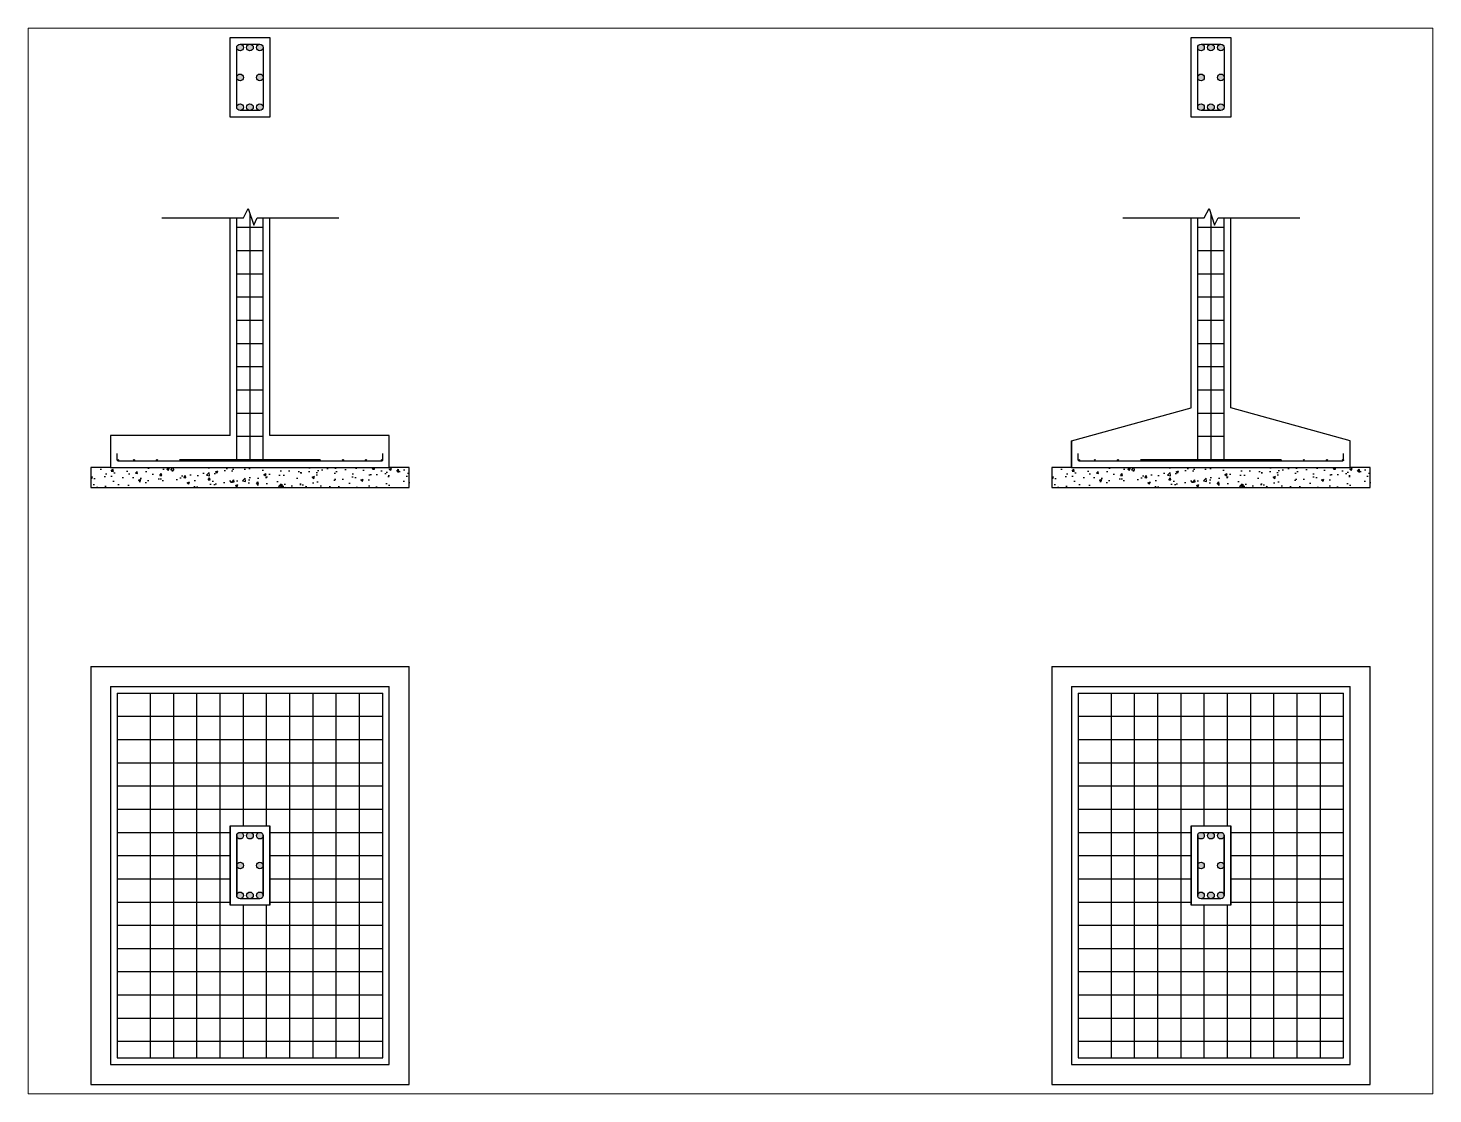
# Paper-space layout 'Layout1' of a CAD drawing. Header units: millimetres. Extents: x 26 to 231, y 20 to 176.
# The model-space entities are those that its viewports show. They can reach past a viewport. Long polylines and large blocks are cut down to what shows.
import ezdxf

# ---------------------------------------------------------------- set-up
doc = ezdxf.new("R2010")
doc.units = ezdxf.units.MM
doc.header["$PDSIZE"] = -10

msp = doc.modelspace()

# ---------------------------------------------------------------- hatches: boundary and pattern name
h = msp.add_hatch(color=256)
h.dxf.hatch_style = 1
h.paths.add_polyline_path([(1366, 9928, 1), (1316, 9928, 1)])
h.paths.add_polyline_path([(1441, 9928, 1), (1391, 9928, 1)])
h.paths.add_polyline_path([(1516, 9928, 1), (1466, 9928, 1)])
h.paths.add_polyline_path([(1516, 9703, 1), (1466, 9703, 1)])
h.paths.add_polyline_path([(1316, 9703, 1), (1366, 9703, 1)])
h.paths.add_polyline_path([(1316, 9478, 1), (1366, 9478, 1)])
h.paths.add_polyline_path([(1391, 9478, 1), (1441, 9478, 1)])
h.paths.add_polyline_path([(1516, 9478, 1), (1466, 9478, 1)])
h = msp.add_hatch(color=256)
h.dxf.hatch_style = 1
h.paths.add_polyline_path([(8608, 9928, 1), (8558, 9928, 1)])
h.paths.add_polyline_path([(8683, 9928, 1), (8633, 9928, 1)])
h.paths.add_polyline_path([(8758, 9928, 1), (8708, 9928, 1)])
h.paths.add_polyline_path([(8758, 9703, 1), (8708, 9703, 1)])
h.paths.add_polyline_path([(8558, 9703, 1), (8608, 9703, 1)])
h.paths.add_polyline_path([(8558, 9478, 1), (8608, 9478, 1)])
h.paths.add_polyline_path([(8633, 9478, 1), (8683, 9478, 1)])
h.paths.add_polyline_path([(8758, 9478, 1), (8708, 9478, 1)])
h = msp.add_hatch()
h.set_pattern_fill('AR-CONC', color=256)
h.paths.add_polyline_path([(2616, 6763), (2466, 6763), (366, 6763), (216, 6763), (216, 6613), (2616, 6613)])
h = msp.add_hatch()
h.set_pattern_fill('AR-CONC', color=256)
h.set_pattern_definition([(50, (7241.52, 0), (182.1847, -15.939), [19.05, -209.55]), (355, (7241.52, 0), (-35.2434, 191.057), [15.24, -167.6406]), (100.4514, (7256.7, -1.33), (146.9412, 175.1178), [16.19, -178.0902]), (46.1842, (7241.52, 50.8), (271.079, -42.042), [28.575, -314.325]), (96.6356, (7264.1, 47.3), (237.404, 247.426), [24.285, -267.136]), (351.184, (7241.52, 50.8), (237.404, 247.426), [22.86, -251.46]), (21, (7266.92, 38.1), (151.6144, -102.2652), [19.05, -209.55]), (326, (7266.92, 38.1), (61.802, 184.188), [15.24, -167.64]), (71.4514, (7279.56, 29.58), (213.4164, 81.9228), [16.19, -178.09]), (37.5, (7241.52, 0), (3.0886, 84.55504), [0, -165.608, 0, -170.18, 0, -168.275]), (7.5, (7241.52, 0), (66.8197, 100.1806), [0, -97.028, 0, -161.798, 0, -64.135]), (327.5, (7184.88, 0), (135.5906, -5.72874), [0, -63.5, 0, -198.12, 0, -262.89]), (317.5, (7159.48, 0), (148.1292, 25.4265), [0, -82.55, 0, -131.572, 0, -186.69])])
h.paths.add_polyline_path([(9858, 6763), (9708, 6763), (7608, 6763), (7458, 6763), (7458, 6613), (9858, 6613)])
h = msp.add_hatch(color=256)
h.dxf.hatch_style = 1
h.paths.add_polyline_path([(1366, 3988, 1), (1316, 3988, 1)])
h.paths.add_polyline_path([(1441, 3988, 1), (1391, 3988, 1)])
h.paths.add_polyline_path([(1516, 3988, 1), (1466, 3988, 1)])
h.paths.add_polyline_path([(1516, 3763, 1), (1466, 3763, 1)])
h.paths.add_polyline_path([(1316, 3763, 1), (1366, 3763, 1)])
h.paths.add_polyline_path([(1316, 3538, 1), (1366, 3538, 1)])
h.paths.add_polyline_path([(1391, 3538, 1), (1441, 3538, 1)])
h.paths.add_polyline_path([(1516, 3538, 1), (1466, 3538, 1)])
h = msp.add_hatch(color=256)
h.dxf.hatch_style = 1
h.paths.add_polyline_path([(8608, 3988, 1), (8558, 3988, 1)])
h.paths.add_polyline_path([(8683, 3988, 1), (8633, 3988, 1)])
h.paths.add_polyline_path([(8758, 3988, 1), (8708, 3988, 1)])
h.paths.add_polyline_path([(8758, 3763, 1), (8708, 3763, 1)])
h.paths.add_polyline_path([(8558, 3763, 1), (8608, 3763, 1)])
h.paths.add_polyline_path([(8558, 3538, 1), (8608, 3538, 1)])
h.paths.add_polyline_path([(8633, 3538, 1), (8683, 3538, 1)])
h.paths.add_polyline_path([(8758, 3538, 1), (8708, 3538, 1)])

# ---------------------------------------------------------------- linework, layer by layer
for p, q in [((1266, 10003), (1566, 10003)), ((1266, 9403), (1266, 10003)), ((1341, 9953), (1491, 9953)), ((1566, 10003), (1566, 9403)), ((8508, 10003), (8808, 10003)), ((8508, 9403), (8508, 10003)), ((8583, 9953), (8733, 9953)), ((8808, 10003), (8808, 9403)), ((1316, 9478), (1316, 9928)), ((1516, 9928), (1516, 9478)), ((8558, 9478), (8558, 9928)), ((8758, 9928), (8758, 9478)), ((1491, 9453), (1341, 9453)), ((8733, 9453), (8583, 9453)), ((1566, 9403), (1266, 9403)), ((8808, 9403), (8508, 9403)), ((1366, 8644), (1403, 8716)), ((1403, 8716), (1444, 8589)), ((8607, 8644), (8644, 8716)), ((8644, 8716), (8685, 8589)), ((752, 8644), (1366, 8644)), ((1266, 7003), (1266, 8644)), ((1316, 6823), (1316, 8644)), ((1416, 8675), (1416, 6823)), ((1444, 8589), (1471, 8644)), ((1471, 8644), (2085, 8644)), ((1516, 6823), (1516, 8644)), ((1566, 7003), (1566, 8644)), ((7993, 8644), (8607, 8644)), ((8508, 7213), (8508, 8644)), ((8558, 6823), (8558, 8644)), ((8658, 8675), (8658, 6823)), ((8685, 8589), (8713, 8644)), ((8713, 8644), (9327, 8644)), ((8758, 6823), (8758, 8644)), ((8808, 7213), (8808, 8644)), ((1316, 8573), (1516, 8573)), ((8558, 8573), (8758, 8573)), ((1316, 8398), (1516, 8398)), ((8558, 8398), (8758, 8398)), ((1316, 8223), (1516, 8223)), ((8558, 8223), (8758, 8223)), ((1316, 8048), (1516, 8048)), ((1316, 8048), (1516, 8048)), ((1316, 8048), (1516, 8048)), ((8558, 8048), (8758, 8048)), ((8558, 8048), (8758, 8048)), ((8558, 8048), (8758, 8048)), ((1316, 7873), (1516, 7873)), ((8558, 7873), (8758, 7873)), ((1316, 7698), (1516, 7698)), ((8558, 7698), (8758, 7698)), ((1316, 7523), (1516, 7523)), ((8558, 7523), (8758, 7523)), ((1316, 7348), (1516, 7348)), ((8558, 7348), (8758, 7348)), ((1566, 7003), (1566, 7213)), ((7608, 6963), (8508, 7213)), ((8508, 7213), (8508, 7213)), ((9708, 6963), (8808, 7213)), ((1316, 7173), (1516, 7173)), ((8558, 7173), (8758, 7173)), ((1266, 7003), (366, 7003)), ((366, 7003), (366, 6763)), ((1316, 6998), (1516, 6998)), ((2466, 7003), (1566, 7003)), ((2466, 6763), (2466, 7003)), ((8558, 6998), (8758, 6998)), ((7608, 6963), (7608, 6763)), ((7608, 6763), (7608, 6963)), ((9708, 6763), (9708, 6963)), ((9708, 6763), (9708, 6963)), ((416, 6818), (416, 6868)), ((416, 6818), (416, 6818)), ((421, 6813), (2411, 6813)), ((891, 6823), (1316, 6823)), ((1316, 6823), (1516, 6823)), ((1516, 6823), (1941, 6823)), ((2416, 6818), (2416, 6868)), ((2416, 6818), (2416, 6818)), ((7658, 6818), (7658, 6868)), ((7658, 6818), (7658, 6818)), ((7663, 6813), (9653, 6813)), ((8133, 6823), (8558, 6823)), ((8558, 6823), (8758, 6823)), ((8758, 6823), (9183, 6823)), ((9658, 6818), (9658, 6868)), ((9658, 6818), (9658, 6818)), ((366, 6763), (216, 6763)), ((216, 6763), (216, 6613)), ((366, 6763), (2466, 6763)), ((2616, 6763), (2466, 6763)), ((2616, 6613), (2616, 6763)), ((7608, 6763), (7458, 6763)), ((7458, 6763), (7458, 6613)), ((7608, 6763), (9708, 6763)), ((9858, 6763), (9708, 6763)), ((9858, 6613), (9858, 6763)), ((216, 6613), (2616, 6613)), ((7458, 6613), (9858, 6613)), ((216, 5263), (216, 2113)), ((216, 5263), (2616, 5263)), ((2616, 2113), (2616, 5263)), ((7458, 5263), (7458, 2113)), ((7458, 5263), (9858, 5263)), ((9858, 2113), (9858, 5263)), ((366, 5113), (2466, 5113)), ((366, 5113), (366, 2263)), ((2466, 2263), (2466, 5113)), ((7608, 5113), (7608, 2263)), ((7608, 5113), (9708, 5113)), ((9708, 2263), (9708, 5113)), ((416, 5063), (2416, 5063)), ((416, 5063), (416, 2313)), ((666, 2313), (666, 5063)), ((841, 2313), (841, 5063)), ((1016, 2313), (1016, 5063)), ((1191, 2313), (1191, 5063)), ((1366, 4063), (1366, 5063)), ((1541, 4063), (1541, 5063)), ((1716, 2313), (1716, 5063)), ((1891, 2313), (1891, 5063)), ((2066, 2313), (2066, 5063)), ((2241, 2313), (2241, 5063)), ((2416, 2313), (2416, 5063)), ((7658, 5063), (7658, 2313)), ((7658, 5063), (9658, 5063)), ((7908, 2313), (7908, 5063)), ((8083, 2313), (8083, 5063)), ((8258, 2313), (8258, 5063)), ((8433, 2313), (8433, 5063)), ((8608, 4063), (8608, 5063)), ((8783, 4063), (8783, 5063)), ((8958, 2313), (8958, 5063)), ((9133, 2313), (9133, 5063)), ((9308, 2313), (9308, 5063)), ((9483, 2313), (9483, 5063)), ((9658, 2313), (9658, 5063)), ((416, 4888), (2416, 4888)), ((7658, 4888), (9658, 4888)), ((416, 4713), (2416, 4713)), ((7658, 4713), (9658, 4713)), ((416, 4538), (2416, 4538)), ((7658, 4538), (9658, 4538)), ((416, 4363), (2416, 4363)), ((7658, 4363), (9658, 4363)), ((416, 4188), (2416, 4188)), ((7658, 4188), (9658, 4188)), ((1266, 4063), (1266, 3463)), ((1266, 4063), (1566, 4063)), ((1266, 3463), (1266, 4063)), ((1566, 3463), (1566, 4063)), ((1566, 4063), (1566, 3463)), ((8508, 4063), (8508, 3463)), ((8508, 4063), (8808, 4063)), ((8508, 3463), (8508, 4063)), ((8808, 3463), (8808, 4063)), ((8808, 4063), (8808, 3463)), ((416, 4013), (1266, 4013)), ((1316, 3988), (1316, 3538)), ((1316, 3538), (1316, 3988)), ((1341, 4013), (1491, 4013)), ((1516, 3538), (1516, 3988)), ((1516, 3988), (1516, 3538)), ((1566, 4013), (2416, 4013)), ((7658, 4013), (8508, 4013)), ((8558, 3988), (8558, 3538)), ((8558, 3538), (8558, 3988)), ((8583, 4013), (8733, 4013)), ((8758, 3538), (8758, 3988)), ((8758, 3988), (8758, 3538)), ((8808, 4013), (9658, 4013)), ((416, 3838), (1266, 3838)), ((1566, 3838), (2416, 3838)), ((7658, 3838), (8508, 3838)), ((8808, 3838), (9658, 3838)), ((416, 3663), (1266, 3663)), ((1566, 3663), (2416, 3663)), ((7658, 3663), (8508, 3663)), ((8808, 3663), (9658, 3663)), ((1491, 3513), (1341, 3513)), ((8733, 3513), (8583, 3513)), ((416, 3488), (1266, 3488)), ((1566, 3463), (1266, 3463)), ((1366, 2313), (1366, 3463)), ((1541, 2313), (1541, 3463)), ((1566, 3488), (2416, 3488)), ((7658, 3488), (8508, 3488)), ((8808, 3463), (8508, 3463)), ((8608, 2313), (8608, 3463)), ((8783, 2313), (8783, 3463)), ((8808, 3488), (9658, 3488)), ((416, 3313), (2416, 3313)), ((7658, 3313), (9658, 3313)), ((416, 3138), (2416, 3138)), ((7658, 3138), (9658, 3138)), ((416, 2963), (2416, 2963)), ((7658, 2963), (9658, 2963)), ((416, 2788), (2416, 2788)), ((7658, 2788), (9658, 2788)), ((416, 2613), (2416, 2613)), ((7658, 2613), (9658, 2613)), ((416, 2438), (2416, 2438)), ((7658, 2438), (9658, 2438)), ((366, 2263), (2466, 2263)), ((416, 2313), (2416, 2313)), ((7608, 2263), (9708, 2263)), ((7658, 2313), (9658, 2313)), ((216, 2113), (2616, 2113)), ((7458, 2113), (9858, 2113))]:
    msp.add_line(p, q)
for centre, radius in [((1341, 9928), 25), ((1416, 9928), 25), ((1491, 9928), 25), ((8583, 9928), 25), ((8658, 9928), 25), ((8733, 9928), 25), ((1341, 9703), 25), ((1491, 9703), 25), ((8583, 9703), 25), ((8733, 9703), 25), ((1341, 9478), 25), ((1416, 9478), 25), ((1491, 9478), 25), ((8583, 9478), 25), ((8658, 9478), 25), ((8733, 9478), 25), ((421, 6818), 5), ((541, 6818), 5), ((716, 6818), 5), ((891, 6818), 5), ((1066, 6818), 5), ((1241, 6818), 5), ((1416, 6818), 5), ((1416, 6818), 5), ((1591, 6818), 5), ((1766, 6818), 5), ((1941, 6818), 5), ((2116, 6818), 5), ((2291, 6818), 5), ((2411, 6818), 5), ((7663, 6818), 5), ((7783, 6818), 5), ((7958, 6818), 5), ((8133, 6818), 5), ((8308, 6818), 5), ((8483, 6818), 5), ((8658, 6818), 5), ((8658, 6818), 5), ((8833, 6818), 5), ((9008, 6818), 5), ((9183, 6818), 5), ((9358, 6818), 5), ((9533, 6818), 5), ((9653, 6818), 5), ((1341, 3988), 25), ((1416, 3988), 25), ((1491, 3988), 25), ((8583, 3988), 25), ((8658, 3988), 25), ((8733, 3988), 25), ((1341, 3763), 25), ((1491, 3763), 25), ((8583, 3763), 25), ((8733, 3763), 25), ((1341, 3538), 25), ((1416, 3538), 25), ((1491, 3538), 25), ((8583, 3538), 25), ((8658, 3538), 25), ((8733, 3538), 25)]:
    msp.add_circle(centre, radius)
for p in [(541, 6813), (716, 6813), (891, 6813), (1066, 6813), (1241, 6813), (1416, 6813), (1591, 6813), (1766, 6813), (1941, 6813), (2116, 6813), (2291, 6813), (7783, 6813), (7958, 6813), (8133, 6813), (8308, 6813), (8483, 6813), (8658, 6813), (8833, 6813), (9008, 6813), (9183, 6813), (9358, 6813), (9533, 6813)]:
    msp.add_point(p)

psp = doc.layouts.get("Layout1")

# ---------------------------------------------------------------- viewports
at = {"layer": '0'}
psp.add_viewport(center=(128.5, 97.5), size=(205.6, 156), view_center_point=(5037.23, 6058.04), view_height=8032.7715, dxfattribs=at)

doc.saveas('drawing.dxf')
